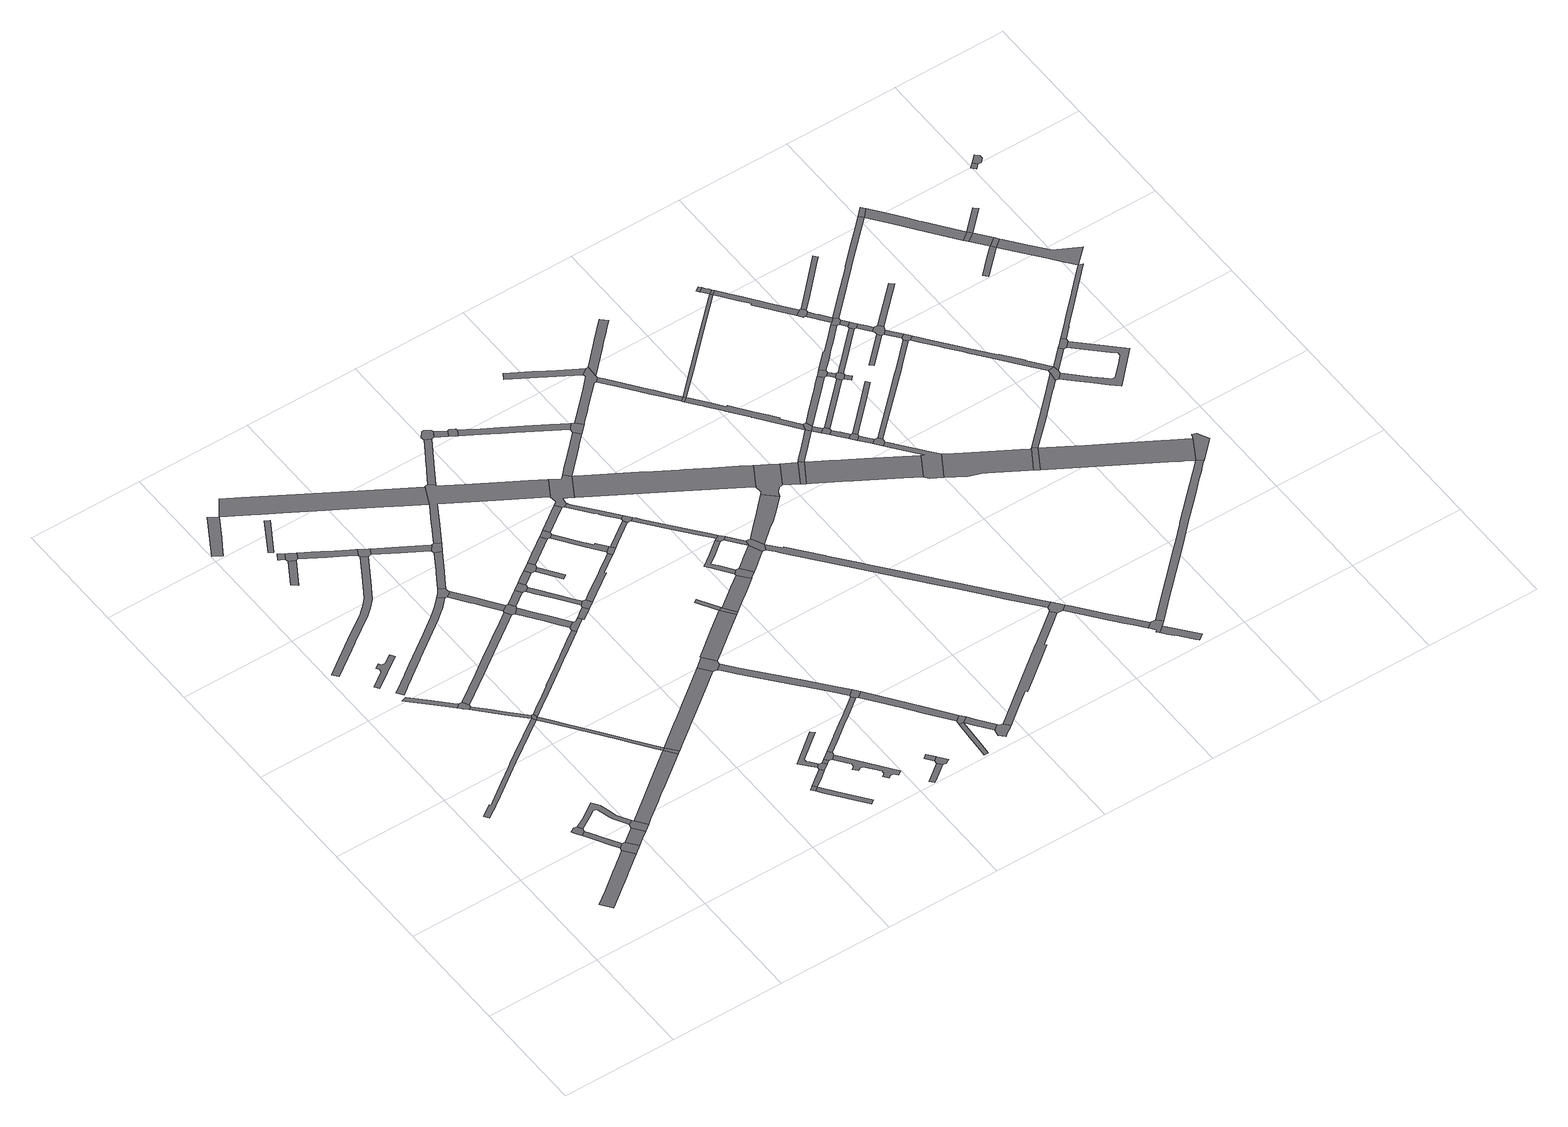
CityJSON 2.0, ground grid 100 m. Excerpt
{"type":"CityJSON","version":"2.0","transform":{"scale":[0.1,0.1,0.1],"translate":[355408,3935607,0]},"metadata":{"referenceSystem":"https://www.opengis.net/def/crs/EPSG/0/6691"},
"CityObjects":{
"road1":{"type":"Road","attributes":{"RoadStructureAttribute.sectionType":"1"},"geometry":[{"type":"MultiSurface","lod":"1","boundaries":[[[0,1,2,3,4,5,6,7,8,9,10,11,12,13,14,15,16,17,18]]]}]},
"road2":{"type":"Road","attributes":{"RoadStructureAttribute.sectionType":"1"},"geometry":[{"type":"MultiSurface","lod":"1","boundaries":[[[19,20,21,22,23,24,25,26,27]]]}]},
"road3":{"type":"Road","attributes":{"RoadStructureAttribute.sectionType":"1"},"geometry":[{"type":"MultiSurface","lod":"1","boundaries":[[[28,29,30,31,23,22,32,33,34,35]]]}]},
"road4":{"type":"Road","geometry":[{"type":"MultiSurface","lod":"1","boundaries":[[[8,7,36,37,28,35]]]}]},
"road5":{"type":"Road","attributes":{"RoadStructureAttribute.sectionType":"1"},"geometry":[{"type":"MultiSurface","lod":"1","boundaries":[[[38,39,40,41,42,43,44,45,46,47,48,49,50,51,52,53,54,55,56,57,58,59,60]]]}]},
"road6":{"type":"Road","attributes":{"RoadStructureAttribute.sectionType":"1"},"geometry":[{"type":"MultiSurface","lod":"1","boundaries":[[[61,62,63,64,65,66,67,25,24,68,69,70,71,72,73,74,75,76,77]]]}]},
"road7":{"type":"Road","attributes":{"RoadStructureAttribute.sectionType":"1"},"geometry":[{"type":"MultiSurface","lod":"1","boundaries":[[[78,79,80,81,37,36,82,83,84]]]}]},
"road8":{"type":"Road","geometry":[{"type":"MultiSurface","lod":"1","boundaries":[[[76,84,83,85,86,77]]]}]},
"road9":{"type":"Road","attributes":{"RoadStructureAttribute.sectionType":"1"},"geometry":[{"type":"MultiSurface","lod":"1","boundaries":[[[87,88,89,90,91,92,93,94]]]}]},
"road10":{"type":"Road","attributes":{"RoadStructureAttribute.sectionType":"1"},"geometry":[{"type":"MultiSurface","lod":"1","boundaries":[[[95,96,97,98,99,100,101,102,103,104]]]}]},
"road11":{"type":"Road","geometry":[{"type":"MultiSurface","lod":"1","boundaries":[[[105,106,107,108,109,110,111,87,94]]]}]},
"road12":{"type":"Road","attributes":{"RoadStructureAttribute.sectionType":"1"},"geometry":[{"type":"MultiSurface","lod":"1","boundaries":[[[112,113,114,115,109,108,116,117,118,46]]]}]},
"road13":{"type":"Road","attributes":{"RoadStructureAttribute.sectionType":"1"},"geometry":[{"type":"MultiSurface","lod":"1","boundaries":[[[119,120,121,122,123,124,125,126,127,128,129,130,131,132,133,134,135,136,137,138,139,140,141,142,143]]]}]},
"road14":{"type":"Road","geometry":[{"type":"MultiSurface","lod":"1","boundaries":[[[46,45,144,145,112]]]}]},
"road15":{"type":"Road","attributes":{"RoadStructureAttribute.sectionType":"1"},"geometry":[{"type":"MultiSurface","lod":"1","boundaries":[[[146,147,148,149,150,151,152,153,154,155,156,157,158,159,160,161,162,86,85]]]}]},
"road16":{"type":"Road","attributes":{"RoadStructureAttribute.sectionType":"1"},"geometry":[{"type":"MultiSurface","lod":"1","boundaries":[[[163,164,165,166]]]}]},
"road17":{"type":"Road","attributes":{"RoadStructureAttribute.sectionType":"1"},"geometry":[{"type":"MultiSurface","lod":"1","boundaries":[[[167,168,169,170,171,172,173,174,175,176,177,178,179,180,181,182,183,184,185,186,187,188,189,190]]]}]},
"road18":{"type":"Road","attributes":{"RoadStructureAttribute.sectionType":"1"},"geometry":[{"type":"MultiSurface","lod":"1","boundaries":[[[191,192,193,194,195]]]}]},
"road19":{"type":"Road","geometry":[{"type":"MultiSurface","lod":"1","boundaries":[[[196,197,193,192,166,165,198,199]]]}]},
"road20":{"type":"Road","attributes":{"RoadStructureAttribute.sectionType":"1"},"geometry":[{"type":"MultiSurface","lod":"1","boundaries":[[[45,200,201,202,203,204,205,154,206,207,208,209,210,211,144]]]}]},
"road21":{"type":"Road","attributes":{"RoadStructureAttribute.sectionType":"1"},"geometry":[{"type":"MultiSurface","lod":"1","boundaries":[[[212,213,214,215]]]}]},
"road22":{"type":"Road","attributes":{"RoadStructureAttribute.sectionType":"1"},"geometry":[{"type":"MultiSurface","lod":"1","boundaries":[[[216,217,218,219,220,221,222,223,224,225,226,227,228,229,111,110]]]}]},
"road23":{"type":"Road","attributes":{"RoadStructureAttribute.sectionType":"1"},"geometry":[{"type":"MultiSurface","lod":"1","boundaries":[[[198,230,231,232,233,234,235,236,237,238,239,240,241,242,243,244,199]]]}]},
"road24":{"type":"Road","geometry":[{"type":"MultiSurface","lod":"1","boundaries":[[[206,154,153,245]]]}]},
"road25":{"type":"Road","attributes":{"RoadStructureAttribute.sectionType":"1"},"geometry":[{"type":"MultiSurface","lod":"1","boundaries":[[[246,247,248,249,250,251,252,253,254,145,144,255,256,257,258,259,260,261,262,263]]]}]},
"road26":{"type":"Road","geometry":[{"type":"MultiSurface","lod":"1","boundaries":[[[264,265,266,236,235,143,142]]]}]},
"road27":{"type":"Road","geometry":[{"type":"MultiSurface","lod":"1","boundaries":[[[267,268,190,189,269,270,271,272,273]]]}]},
"road28":{"type":"Road","attributes":{"function":"2","RoadStructureAttribute.sectionType":"1"},"geometry":[{"type":"MultiSurface","lod":"1","boundaries":[[[274,275,276,277,278,279,280,281,282,283,284,285,286,287,288,289,290,291,292,293,294,295,280]]]}]},
"road29":{"type":"Road","attributes":{"RoadStructureAttribute.sectionType":"1"},"geometry":[{"type":"MultiSurface","lod":"1","boundaries":[[[296,297,298,299,300,270,269,301,302,303,304]]]}]},
"road30":{"type":"Road","geometry":[{"type":"MultiSurface","lod":"1","boundaries":[[[305,306,307,308]]]}]},
"road31":{"type":"Road","attributes":{"RoadStructureAttribute.sectionType":"1"},"geometry":[{"type":"MultiSurface","lod":"1","boundaries":[[[309,310,311,312,265,264]]]}]},
"road32":{"type":"Road","attributes":{"RoadStructureAttribute.sectionType":"1"},"geometry":[{"type":"MultiSurface","lod":"1","boundaries":[[[272,313,314,315,316,317,318,319,320,273]]]}]},
"road33":{"type":"Road","geometry":[{"type":"MultiSurface","lod":"1","boundaries":[[[222,221,321,322,323,324,296,304]]]}]},
"road34":{"type":"Road","attributes":{"RoadStructureAttribute.sectionType":"1"},"geometry":[{"type":"MultiSurface","lod":"1","boundaries":[[[325,326,327,328,329,330,206,245,331,332,333,334,335,336,337,338]]]}]},
"road35":{"type":"Road","attributes":{"RoadStructureAttribute.sectionType":"1"},"geometry":[{"type":"MultiSurface","lod":"1","boundaries":[[[339,340,341,342,306,305]]]}]},
"road36":{"type":"Road","attributes":{"RoadStructureAttribute.sectionType":"1"},"geometry":[{"type":"MultiSurface","lod":"1","boundaries":[[[343,344,307,306,345,346]]]}]},
"road37":{"type":"Road","attributes":{"RoadStructureAttribute.sectionType":"1"},"geometry":[{"type":"MultiSurface","lod":"1","boundaries":[[[321,347,348,349,350,351,352,353,322]]]}]},
"road38":{"type":"Road","attributes":{"RoadStructureAttribute.sectionType":"1"},"geometry":[{"type":"MultiSurface","lod":"1","boundaries":[[[323,354,355,324]]]}]},
"road39":{"type":"Road","geometry":[{"type":"MultiSurface","lod":"1","boundaries":[[[356,311,310,317,316,357]]]}]},
"road40":{"type":"Road","geometry":[{"type":"MultiSurface","lod":"1","boundaries":[[[358,359,360,351,350,263,262,361,362]]]}]},
"road41":{"type":"Road","geometry":[{"type":"MultiSurface","lod":"1","boundaries":[[[363,364,365,366,367,343,346]]]}]},
"road42":{"type":"Road","geometry":[{"type":"MultiSurface","lod":"1","boundaries":[[[354,368,369,370,371,355]]]}]},
"road43":{"type":"Road","attributes":{"RoadStructureAttribute.sectionType":"1"},"geometry":[{"type":"MultiSurface","lod":"1","boundaries":[[[364,363,372,373]]]}]},
"road44":{"type":"Road","attributes":{"RoadStructureAttribute.sectionType":"1"},"geometry":[{"type":"MultiSurface","lod":"1","boundaries":[[[374,375,376,377,378,379,380,367,366]]]}]},
"road45":{"type":"Road","geometry":[{"type":"MultiSurface","lod":"1","boundaries":[[[372,381,382,383,384,373]]]}]},
"road46":{"type":"Road","attributes":{"RoadStructureAttribute.sectionType":"1"},"geometry":[{"type":"MultiSurface","lod":"1","boundaries":[[[385,386,387,388,389,390,391,392,358,362]]]}]},
"road47":{"type":"Road","attributes":{"RoadStructureAttribute.sectionType":"1"},"geometry":[{"type":"MultiSurface","lod":"1","boundaries":[[[393,394,395,396,369,368,397,398,399,400]]]}]},
"road48":{"type":"Road","attributes":{"RoadStructureAttribute.sectionType":"1"},"geometry":[{"type":"MultiSurface","lod":"1","boundaries":[[[401,402,403,371,370,404,405,406]]]}]},
"road49":{"type":"Road","geometry":[{"type":"MultiSurface","lod":"1","boundaries":[[[407,393,400,389,388,408]]]}]},
"road50":{"type":"Road","attributes":{"RoadStructureAttribute.sectionType":"1"},"geometry":[{"type":"MultiSurface","lod":"1","boundaries":[[[381,409,410,411,412,413,414,415,416,417,418,419,420,421,422,382]]]}]},
"road51":{"type":"Road","geometry":[{"type":"MultiSurface","lod":"1","boundaries":[[[423,401,406,424,425,426,427]]]}]},
"road52":{"type":"Road","geometry":[{"type":"MultiSurface","lod":"1","boundaries":[[[428,429,338,337,430,431,432,433,434]]]}]},
"road53":{"type":"Road","attributes":{"RoadStructureAttribute.sectionType":"1"},"geometry":[{"type":"MultiSurface","lod":"1","boundaries":[[[424,435,436,425]]]}]},
"road54":{"type":"Road","attributes":{"RoadStructureAttribute.sectionType":"1"},"geometry":[{"type":"MultiSurface","lod":"1","boundaries":[[[426,437,438,439,440,441,442,443,427]]]}]},
"road55":{"type":"Road","attributes":{"RoadStructureAttribute.sectionType":"1"},"geometry":[{"type":"MultiSurface","lod":"1","boundaries":[[[444,445,446,447,448,449,384,383,450,451,452,453,454]]]}]},
"road56":{"type":"Road","attributes":{"RoadStructureAttribute.sectionType":"1"},"geometry":[{"type":"MultiSurface","lod":"1","boundaries":[[[455,456,457,458,459,460]]]}]},
"road57":{"type":"Road","attributes":{"RoadStructureAttribute.sectionType":"1"},"geometry":[{"type":"MultiSurface","lod":"1","boundaries":[[[461,462,463,464,465,466,467,468,469,470,471,472,473,474,475,476,477,478,479,480,481,482,407,408]]]}]},
"road58":{"type":"Road","attributes":{"RoadStructureAttribute.sectionType":"1"},"geometry":[{"type":"MultiSurface","lod":"1","boundaries":[[[483,484,485,486,487,488,489,490,491,492,431,430]]]}]},
"road59":{"type":"Road","attributes":{"function":"2","RoadStructureAttribute.sectionType":"1"},"geometry":[{"type":"MultiSurface","lod":"1","boundaries":[[[493,494,495,496,497,498,499,500,501,502,503,504,505,506,290,289,507,508,509,510,356,357]]]}]},
"road60":{"type":"Road","attributes":{"RoadStructureAttribute.sectionType":"1"},"geometry":[{"type":"MultiSurface","lod":"1","boundaries":[[[511,512,513,514,515,516,517,518,519,428,434]]]}]},
"road61":{"type":"Road","attributes":{"RoadStructureAttribute.sectionType":"1"},"geometry":[{"type":"MultiSurface","lod":"1","boundaries":[[[520,521,522,523]]]}]},
"road62":{"type":"Road","geometry":[{"type":"MultiSurface","lod":"1","boundaries":[[[524,525,526,527,440,439,528,529]]]}]},
"road63":{"type":"Road","geometry":[{"type":"MultiSurface","lod":"1","boundaries":[[[530,520,523,458,457,531,532]]]}]},
"road64":{"type":"Road","geometry":[{"type":"MultiSurface","lod":"1","boundaries":[[[533,534,535,536,537,506,505,538,539,540,541]]]}]},
"road65":{"type":"Road","attributes":{"RoadStructureAttribute.sectionType":"1"},"geometry":[{"type":"MultiSurface","lod":"1","boundaries":[[[528,542,543,544,545,546,547,548,549,529]]]}]},
"road66":{"type":"Road","attributes":{"RoadStructureAttribute.sectionType":"1"},"geometry":[{"type":"MultiSurface","lod":"1","boundaries":[[[526,525,550,551,552]]]}]},
"road67":{"type":"Road","geometry":[{"type":"MultiSurface","lod":"1","boundaries":[[[553,554,555,489,488,444,454]]]}]},
"road68":{"type":"Road","geometry":[{"type":"MultiSurface","lod":"1","boundaries":[[[556,545,544,470,469,557]]]}]},
"road69":{"type":"Road","attributes":{"RoadStructureAttribute.sectionType":"1"},"geometry":[{"type":"MultiSurface","lod":"1","boundaries":[[[558,559,560,515]]]}]},
"road70":{"type":"Road","geometry":[{"type":"MultiSurface","lod":"1","boundaries":[[[561,558,515,514,562]]]}]},
"road71":{"type":"Road","geometry":[{"type":"MultiSurface","lod":"1","boundaries":[[[563,564,565,566,567,568,533,541]]]}]},
"road72":{"type":"Road","attributes":{"RoadStructureAttribute.sectionType":"1"},"geometry":[{"type":"MultiSurface","lod":"1","boundaries":[[[569,570,571,554,553,572,573,574,575,576]]]}]},
"road73":{"type":"Road","attributes":{"RoadStructureAttribute.sectionType":"1"},"geometry":[{"type":"MultiSurface","lod":"1","boundaries":[[[564,563,577,578]]]}]},
"road74":{"type":"Road","attributes":{"RoadStructureAttribute.sectionType":"1"},"geometry":[{"type":"MultiSurface","lod":"1","boundaries":[[[579,580,581,582,556,557]]]}]},
"road75":{"type":"Road","geometry":[{"type":"MultiSurface","lod":"1","boundaries":[[[577,583,584,585,586,578]]]}]},
"road76":{"type":"Road","attributes":{"RoadStructureAttribute.sectionType":"1"},"geometry":[{"type":"MultiSurface","lod":"1","boundaries":[[[587,588,589,590,591,592,593,594,595,596,597,598,599]]]}]},
"road77":{"type":"Road","attributes":{"RoadStructureAttribute.sectionType":"1"},"geometry":[{"type":"MultiSurface","lod":"1","boundaries":[[[600,601,602,603,604,605,606,561,562]]]}]},
"road78":{"type":"Road","geometry":[{"type":"MultiSurface","lod":"1","boundaries":[[[607,608,609,499,498,610,611,612,613,552,551,614,593,592,615,616,617,618,619]]]}]},
"road79":{"type":"Road","attributes":{"RoadStructureAttribute.sectionType":"1"},"geometry":[{"type":"MultiSurface","lod":"1","boundaries":[[[620,621,622,623,624,625,626,627,628,629,630,631,632,627]]]}]},
"road80":{"type":"Road","geometry":[{"type":"MultiSurface","lod":"1","boundaries":[[[620,627,632,633,569,576]]]}]},
"road81":{"type":"Road","geometry":[{"type":"MultiSurface","lod":"1","boundaries":[[[634,581,580,635,636,637,587,599]]]}]},
"road82":{"type":"Road","geometry":[{"type":"MultiSurface","lod":"1","boundaries":[[[638,630,629,639,640,641,642,643,644,645,646,647,648,649,650]]]}]},
"road83":{"type":"Road","attributes":{"RoadStructureAttribute.sectionType":"1"},"geometry":[{"type":"MultiSurface","lod":"1","boundaries":[[[651,652,653,654,655,656,657,658,659,660,661,662,663]]]}]},
"road84":{"type":"Road","geometry":[{"type":"MultiSurface","lod":"1","boundaries":[[[664,651,663,604,603,665,666]]]}]},
"road85":{"type":"Road","attributes":{"RoadStructureAttribute.sectionType":"1"},"geometry":[{"type":"MultiSurface","lod":"1","boundaries":[[[667,668,669,670,671,672,673,636,635,674,675,676,677,678,679]]]}]},
"road86":{"type":"Road","attributes":{"RoadStructureAttribute.sectionType":"1"},"geometry":[{"type":"MultiSurface","lod":"1","boundaries":[[[680,681,682,683,684,685,686,687,584,583,688,689,690,691,692,693,694,695]]]}]},
"road87":{"type":"Road","attributes":{"RoadStructureAttribute.sectionType":"1"},"geometry":[{"type":"MultiSurface","lod":"1","boundaries":[[[696,697,698,699,700,701,702,664,666]]]}]},
"road88":{"type":"Road","attributes":{"RoadStructureAttribute.sectionType":"1"},"geometry":[{"type":"MultiSurface","lod":"1","boundaries":[[[703,704,705,706,707,708,709,710,711,712,713,608,607]]]}]},
"road89":{"type":"Road","geometry":[{"type":"MultiSurface","lod":"1","boundaries":[[[714,658,657,715,716,667,679]]]}]},
"road90":{"type":"Road","attributes":{"RoadStructureAttribute.sectionType":"1"},"geometry":[{"type":"MultiSurface","lod":"1","boundaries":[[[717,718,700,719,720,716,715]]]}]},
"road91":{"type":"Road","geometry":[{"type":"MultiSurface","lod":"1","boundaries":[[[721,719,700,699,722,723]]]}]},
"road92":{"type":"Road","attributes":{"function":"2","RoadStructureAttribute.sectionType":"1"},"geometry":[{"type":"MultiSurface","lod":"1","boundaries":[[[724,725,726,727,728,729,730,731,607,619,732,733,734,735,736,737,738,739]]]}]},
"road93":{"type":"Road","geometry":[{"type":"MultiSurface","lod":"1","boundaries":[[[709,708,740,741,680,695]]]}]},
"road94":{"type":"Road","attributes":{"RoadStructureAttribute.sectionType":"1"},"geometry":[{"type":"MultiSurface","lod":"1","boundaries":[[[742,743,744,745,746,721,723,747,748,749,750,751]]]}]},
"road95":{"type":"Road","attributes":{"RoadStructureAttribute.sectionType":"1"},"geometry":[{"type":"MultiSurface","lod":"1","boundaries":[[[649,752,753,754,755,756,757,758,759,760,761,762,763,764,765,766,767,768,769,770,650]]]}]},
"road96":{"type":"Road","geometry":[{"type":"MultiSurface","lod":"1","boundaries":[[[771,772,773,774,741,740,775,776,777,778,779,780,781,782,783,784,785]]]}]},
"road97":{"type":"Road","attributes":{"RoadStructureAttribute.sectionType":"1"},"geometry":[{"type":"MultiSurface","lod":"1","boundaries":[[[786,787,788,789,790,791,792,793,794,795,771,785]]]}]},
"road98":{"type":"Road","attributes":{"RoadStructureAttribute.sectionType":"1"},"geometry":[{"type":"MultiSurface","lod":"1","boundaries":[[[796,797,798,799,800,801,802,803,804,805,806,807,808,723,722,809,810,811,812,813,814,815,816,817,818,819,820,821,822]]]}]},
"road99":{"type":"Road","geometry":[{"type":"MultiSurface","lod":"1","boundaries":[[[738,823,751,750,824,825,826,827,828,829,739]]]}]},
"road100":{"type":"Road","attributes":{"RoadStructureAttribute.sectionType":"1"},"geometry":[{"type":"MultiSurface","lod":"1","boundaries":[[[830,831,832,833,834,782,781,835,836,837,838,839,840,841,842,843]]]}]},
"road101":{"type":"Road","attributes":{"function":"2","RoadStructureAttribute.sectionType":"1"},"geometry":[{"type":"MultiSurface","lod":"1","boundaries":[[[844,845,827,826]]]}]},
"road102":{"type":"Road","geometry":[{"type":"MultiSurface","lod":"1","boundaries":[[[846,845,844,847,848]]]}]},
"road103":{"type":"Road","geometry":[{"type":"MultiSurface","lod":"1","boundaries":[[[849,850,843,842]]]}]},
"road104":{"type":"Road","geometry":[{"type":"MultiSurface","lod":"1","boundaries":[[[851,852,853,854,855,784,783,856,857,858,859,860,861,862,863,864]]]}]},
"road105":{"type":"Road","geometry":[{"type":"MultiSurface","lod":"1","boundaries":[[[865,764,763,866,867,796,822]]]}]},
"road106":{"type":"Road","attributes":{"RoadStructureAttribute.sectionType":"1"},"geometry":[{"type":"MultiSurface","lod":"1","boundaries":[[[868,869,870,871,872,873,874,875,876,850,849,877,878,879,880,881,882,883,884,885,886,887,888]]]}]},
"road107":{"type":"Road","attributes":{"RoadStructureAttribute.sectionType":"1"},"geometry":[{"type":"MultiSurface","lod":"1","boundaries":[[[889,890,891,887,892,893,846,848]]]}]},
"road108":{"type":"Road","attributes":{"RoadStructureAttribute.sectionType":"1"},"geometry":[{"type":"MultiSurface","lod":"1","boundaries":[[[894,895,896,897,867,866,898,899,900,901,902,903]]]}]},
"road109":{"type":"Road","attributes":{"function":"2","RoadStructureAttribute.sectionType":"1"},"geometry":[{"type":"MultiSurface","lod":"1","boundaries":[[[847,904,905,906,907,908,909,910,911,912,913,914,915,916,917,848]]]}]},
"road110":{"type":"Road","geometry":[{"type":"MultiSurface","lod":"1","boundaries":[[[918,919,888,887,891]]]}]},
"road111":{"type":"Road","attributes":{"RoadStructureAttribute.sectionType":"1"},"geometry":[{"type":"MultiSurface","lod":"1","boundaries":[[[920,921,918,891]]]}]},
"road112":{"type":"Road","geometry":[{"type":"MultiSurface","lod":"1","boundaries":[[[922,923,924,925,926,927,928,929,894,903]]]}]},
"road113":{"type":"Road","geometry":[{"type":"MultiSurface","lod":"1","boundaries":[[[921,920,930,931,932,933]]]}]},
"road114":{"type":"Road","attributes":{"RoadStructureAttribute.sectionType":"1"},"geometry":[{"type":"MultiSurface","lod":"1","boundaries":[[[934,935,927,926,936,937,938,939,940]]]}]},
"road115":{"type":"Road","attributes":{"RoadStructureAttribute.sectionType":"1"},"geometry":[{"type":"MultiSurface","lod":"1","boundaries":[[[941,942,931,930,943,944,945,946]]]}]},
"road116":{"type":"Road","geometry":[{"type":"MultiSurface","lod":"1","boundaries":[[[947,946,945,948,949,950,951]]]}]},
"road117":{"type":"Road","attributes":{"RoadStructureAttribute.sectionType":"1"},"geometry":[{"type":"MultiSurface","lod":"1","boundaries":[[[952,953,950,949,954,955,956,957]]]}]},
"road118":{"type":"Road","geometry":[{"type":"MultiSurface","lod":"1","boundaries":[[[956,958,959,960,961,957]]]}]},
"road119":{"type":"Road","attributes":{"RoadStructureAttribute.sectionType":"1"},"geometry":[{"type":"MultiSurface","lod":"1","boundaries":[[[962,963,964,965,966,967,968,969,970,919,918,971,972,973,974]]]}]},
"road120":{"type":"Road","geometry":[{"type":"MultiSurface","lod":"1","boundaries":[[[975,976,977,978,979,980,981,959,958,982,983,910,909]]]}]},
"road121":{"type":"Road","attributes":{"RoadStructureAttribute.sectionType":"1"},"geometry":[{"type":"MultiSurface","lod":"1","boundaries":[[[932,984,985,986,987,988,989,933]]]}]},
"road122":{"type":"Road","attributes":{"RoadStructureAttribute.sectionType":"1"},"geometry":[{"type":"MultiSurface","lod":"1","boundaries":[[[990,991,992,993,994,995,996,997,998,999,1000,1001,1002,1003,1004,843,850,1005,1006,1007,1008,1009,998,1010,1011,1012,1013,1014,1015,1016,1017,1018]]]}]},
"road123":{"type":"Road","attributes":{"RoadStructureAttribute.sectionType":"1"},"geometry":[{"type":"MultiSurface","lod":"1","boundaries":[[[1019,1020,1021,1022,1023,1024,1025,947,951]]]}]},
"road124":{"type":"Road","geometry":[{"type":"MultiSurface","lod":"1","boundaries":[[[1026,1027,1028,1029,1030,962,974]]]}]},
"road125":{"type":"Road","attributes":{"RoadStructureAttribute.sectionType":"1"},"geometry":[{"type":"MultiSurface","lod":"1","boundaries":[[[1031,1032,1027,1026,1033,1034]]]}]},
"road126":{"type":"Road","attributes":{"RoadStructureAttribute.sectionType":"1"},"geometry":[{"type":"MultiSurface","lod":"1","boundaries":[[[1035,1036,1037,1038,1039,977,976,1040,1041,1042,1043,1044]]]}]},
"road127":{"type":"Road","geometry":[{"type":"MultiSurface","lod":"1","boundaries":[[[986,1045,1046,1047,1048,1031,1034,987]]]}]},
"road128":{"type":"Road","attributes":{"RoadStructureAttribute.sectionType":"1"},"geometry":[{"type":"MultiSurface","lod":"1","boundaries":[[[1049,1050,1046,1045]]]}]},
"road129":{"type":"Road","geometry":[{"type":"MultiSurface","lod":"1","boundaries":[[[1051,1052,1053,1054]]]}]},
"road130":{"type":"Road","attributes":{"RoadStructureAttribute.sectionType":"1"},"geometry":[{"type":"MultiSurface","lod":"1","boundaries":[[[1055,1056,1057,1053,1052,1058,999]]]}]},
"road131":{"type":"Road","geometry":[{"type":"MultiSurface","lod":"1","boundaries":[[[998,997,1055,999]]]}]},
"road132":{"type":"Road","attributes":{"RoadStructureAttribute.sectionType":"1"},"geometry":[{"type":"MultiSurface","lod":"1","boundaries":[[[1059,1060,1061,1062,1063,961,960,1064,1065,1066,1067,1068]]]}]},
"road133":{"type":"Road","attributes":{"RoadStructureAttribute.sectionType":"1"},"geometry":[{"type":"MultiSurface","lod":"1","boundaries":[[[1028,1069,1070,1071,1072,1073,1074,1075,1076,1077,1078,1029]]]}]},
"road134":{"type":"Road","attributes":{"RoadStructureAttribute.sectionType":"1"},"geometry":[{"type":"MultiSurface","lod":"1","boundaries":[[[1079,1080,1081,1048,1047,1082,1083,1084]]]}]},
"road135":{"type":"Road","geometry":[{"type":"MultiSurface","lod":"1","boundaries":[[[1085,1086,1087,1088,1035,1044]]]}]},
"road136":{"type":"Road","attributes":{"RoadStructureAttribute.sectionType":"1"},"geometry":[{"type":"MultiSurface","lod":"1","boundaries":[[[1089,1090,1091,1092,1093,1094,1095,1096,1097,1098,1099,1100,1101,929,928,1102,1103,1104,1105,1106,1107,1108,1109,1110,1111,1112,1113,1114,1115,1116]]]}]},
"road137":{"type":"Road","geometry":[{"type":"MultiSurface","lod":"1","boundaries":[[[1117,990,1018,1118,1119,1120,1121,1122,1123]]]}]},
"road138":{"type":"Road","attributes":{"RoadStructureAttribute.sectionType":"1"},"geometry":[{"type":"MultiSurface","lod":"1","boundaries":[[[1124,1125,1126,1127]]]}]},
"road139":{"type":"Road","attributes":{"RoadStructureAttribute.sectionType":"1"},"geometry":[{"type":"MultiSurface","lod":"1","boundaries":[[[1120,1128,1129,1130,1131,1132,1133,1121]]]}]},
"road140":{"type":"Road","geometry":[{"type":"MultiSurface","lod":"1","boundaries":[[[1072,1134,1135,1136,1131,1130,1073]]]}]},
"road141":{"type":"Road","attributes":{"RoadStructureAttribute.sectionType":"1"},"geometry":[{"type":"MultiSurface","lod":"1","boundaries":[[[1134,1137,1138,1135]]]}]},
"road142":{"type":"Road","geometry":[{"type":"MultiSurface","lod":"1","boundaries":[[[1138,1137,1079,1084,1139,1140]]]}]},
"road143":{"type":"Road","attributes":{"RoadStructureAttribute.sectionType":"1"},"geometry":[{"type":"MultiSurface","lod":"1","boundaries":[[[1141,1142,1140,1139,1143,1144]]]}]},
"road144":{"type":"Road","geometry":[{"type":"MultiSurface","lod":"1","boundaries":[[[1145,1146,1147,1127,1126,1148,1149,1150,1151,1152,1141,1144]]]}]},
"road145":{"type":"Road","attributes":{"RoadStructureAttribute.sectionType":"1"},"geometry":[{"type":"MultiSurface","lod":"1","boundaries":[[[1148,1153,1154,1155,1156,1149]]]}]},
"road146":{"type":"Road","attributes":{"RoadStructureAttribute.sectionType":"1"},"geometry":[{"type":"MultiSurface","lod":"1","boundaries":[[[1157,1158,1159,1160,1161,1162,1117,1123]]]}]},
"road147":{"type":"Road","geometry":[{"type":"MultiSurface","lod":"1","boundaries":[[[1163,1164,1155,1154,1059,1068,1165]]]}]},
"road148":{"type":"Road","attributes":{"function":"2","RoadStructureAttribute.sectionType":"1"},"geometry":[{"type":"MultiSurface","lod":"1","boundaries":[[[1166,1167,1168,1169,1170,1171,1172,1173,1088,1087]]]}]},
"road149":{"type":"Road","attributes":{"function":"2","RoadStructureAttribute.sectionType":"1"},"geometry":[{"type":"MultiSurface","lod":"1","boundaries":[[[1086,1174,1175,1176,1089,1177,1178,1179,1180,1181,1182,1183,1184,1087]]]}]},
"road150":{"type":"Road","attributes":{"RoadStructureAttribute.sectionType":"1"},"geometry":[{"type":"MultiSurface","lod":"1","boundaries":[[[1185,1186,1187,1188,1152,1151]]]}]},
"road151":{"type":"Road","attributes":{"RoadStructureAttribute.sectionType":"1"},"geometry":[{"type":"MultiSurface","lod":"1","boundaries":[[[1189,1190,1191,1192,1193,1194,1195,1196,1197,1198,1199,1200,1201,1202,1163,1165,1203,1204,1205,1206,1207,1208,1209,1210,1211]]]}]},
"road152":{"type":"Road","attributes":{"RoadStructureAttribute.sectionType":"1"},"geometry":[{"type":"MultiSurface","lod":"1","boundaries":[[[1212,1213,1214,1215,1216,1217,1131,1136,1218,1219,1220,1221,1222,1223,1224,1225,1226]]]}]},
"road153":{"type":"Road","geometry":[{"type":"MultiSurface","lod":"1","boundaries":[[[1189,1211,1170,1169,1227,1228,1229,1230]]]}]},
"road154":{"type":"Road","geometry":[{"type":"MultiSurface","lod":"1","boundaries":[[[1231,1232,1177,1089,1116,1233,1234]]]}]},
"road155":{"type":"Road","attributes":{"RoadStructureAttribute.sectionType":"1"},"geometry":[{"type":"MultiSurface","lod":"1","boundaries":[[[1189,1230,1235,1236,1237]]]}]},
"road156":{"type":"Road","attributes":{"RoadStructureAttribute.sectionType":"1"},"geometry":[{"type":"MultiSurface","lod":"1","boundaries":[[[1238,1239,1240,1241,1242,1243,1244,1245,1246,1247,1248,1228,1227,1249,1250,1251,1252,1253,1254,1255,1256,1257]]]}]},
"road157":{"type":"Road","geometry":[{"type":"MultiSurface","lod":"1","boundaries":[[[1236,1238,1257,1258,1259,1260,1261,1262,1263,1237]]]}]},
"road158":{"type":"Road","geometry":[{"type":"MultiSurface","lod":"1","boundaries":[[[1264,1265,1212,1226]]]}]},
"road159":{"type":"Road","attributes":{"RoadStructureAttribute.sectionType":"1"},"geometry":[{"type":"MultiSurface","lod":"1","boundaries":[[[1266,1267,1268,1269,1270,1271,1272,1264,1226,1273,1274,1275,1276,1277]]]}]},
"road160":{"type":"Road","attributes":{"RoadStructureAttribute.sectionType":"1"},"geometry":[{"type":"MultiSurface","lod":"1","boundaries":[[[1278,1279,1280,1281,1282]]]}]},
"road161":{"type":"Road","attributes":{"RoadStructureAttribute.sectionType":"1"},"geometry":[{"type":"MultiSurface","lod":"1","boundaries":[[[1283,1284,1285,1286,1259,1258,1287,1288,1289,1290,1291,1292,1293,1294,1295]]]}]},
"road162":{"type":"Road","geometry":[{"type":"MultiSurface","lod":"1","boundaries":[[[1296,1297,1266,1277]]]}]},
"road163":{"type":"Road","attributes":{"RoadStructureAttribute.sectionType":"1"},"geometry":[{"type":"MultiSurface","lod":"1","boundaries":[[[1297,1296,1282,1298]]]}]},
"road164":{"type":"Road","geometry":[{"type":"MultiSurface","lod":"1","boundaries":[[[1282,1281,1299,1298]]]}]},
"road165":{"type":"Road","attributes":{"RoadStructureAttribute.sectionType":"1"},"geometry":[{"type":"MultiSurface","lod":"1","boundaries":[[[1297,1300,1301,1266]]]}]},
"road166":{"type":"Road","attributes":{"RoadStructureAttribute.sectionType":"1"},"geometry":[{"type":"MultiSurface","lod":"1","boundaries":[[[1281,1302,1303,1304,1305,1306,1295,1307,1308,1309,1310,1311,1299]]]}]},
"road167":{"type":"Road","attributes":{"RoadStructureAttribute.sectionType":"1"},"geometry":[{"type":"MultiSurface","lod":"1","boundaries":[[[1312,1313,1314,1315]]]}]},
"road168":{"type":"Road","attributes":{"RoadStructureAttribute.sectionType":"1"},"geometry":[{"type":"MultiSurface","lod":"1","boundaries":[[[1316,1317,1318,1315,1314,1319]]]}]}
},
"vertices":[
[521,446,0],[566,481,0],[596,504,0],[602,508,0],[683,571,0],[708,590,0],[842,694,0],[871,716,0],[802,806,0],[771,782,0],[734,754,0],[696,725,0],[664,701,0],[628,674,0],[615,664,0],[604,655,0],[457,539,0],[344,453,0],[413,363,0],
[609,1166,0],[610,1165,0],[628,1133,0],[644,1106,0],[682,1129,0],[690,1159,0],[667,1198,0],[639,1206,0],[599,1183,0],
[842,865,0],[794,944,0],[741,1033,0],[731,1050,0],[691,1029,0],[696,1021,0],[772,894,0],[806,836,0],
[941,771,0],[872,860,0],
[240,1699,0],[284,1729,0],[288,1732,0],[371,1793,0],[608,1965,0],[619,1973,0],[666,2007,0],[1046,2276,0],[1025,2307,0],[716,2088,0],[688,2068,0],[647,2039,0],[643,2036,0],[620,2019,0],[598,2003,0],[454,1899,0],[291,1780,0],[265,1761,0],[263,1759,0],[260,1757,0],[251,1766,0],[150,1694,0],[178,1655,0],
[975,1126,0],[959,1184,0],[934,1278,0],[909,1314,0],[890,1341,0],[792,1275,0],[747,1245,0],[770,1206,0],[804,1229,0],[864,1269,0],[892,1259,0],[894,1252,0],[923,1145,0],[933,1108,0],[991,1012,0],[1002,994,0],[1041,1017,0],
[949,920,0],[945,916,0],[931,906,0],[929,904,0],[998,814,0],[1063,865,0],[994,954,0],
[1121,909,0],[1052,999,0],
[659,2746,0],[629,2777,0],[509,2897,0],[373,3033,0],[330,3018,0],[392,2957,0],[481,2868,0],[628,2717,0],
[548,3420,0],[522,3457,0],[446,3403,0],[416,3408,0],[400,3431,0],[359,3403,0],[375,3379,0],[370,3350,0],[241,3259,0],[265,3221,0],
[650,2695,0],[659,2685,0],[668,2676,0],[692,2652,0],[716,2670,0],[718,2690,0],[690,2744,0],
[1040,2335,0],[964,2413,0],[886,2494,0],[825,2558,0],[797,2543,0],[864,2473,0],[922,2413,0],
[820,4239,0],[789,4187,0],[766,4148,0],[699,4041,0],[643,3983,0],[635,3975,0],[581,3928,0],[572,3921,0],[354,3765,0],[137,3608,0],[47,3543,0],[85,3496,0],[319,3665,0],[377,3707,0],[389,3716,0],[619,3881,0],[642,3901,0],[677,3932,0],[744,4000,0],[745,4001,0],[805,4097,0],[814,4112,0],[815,4113,0],[972,4373,0],[922,4408,0],
[1069,2292,0],[1060,2333,0],
[1158,938,0],[1170,947,0],[1248,1007,0],[1316,1060,0],[1374,1104,0],[1448,1160,0],[1640,1305,0],[1721,1367,0],[1648,1463,0],[1642,1459,0],[1559,1394,0],[1376,1251,0],[1374,1249,0],[1248,1151,0],[1167,1088,0],[1106,1041,0],[1089,1028,0],
[326,4475,0],[373,4436,0],[505,4656,0],[450,4682,0],
[1079,3658,0],[997,3591,0],[882,3506,0],[851,3484,0],[656,3341,0],[635,3326,0],[503,3229,0],[498,3226,0],[338,3109,0],[377,3062,0],[437,3107,0],[449,3115,0],[492,3146,0],[535,3178,0],[634,3250,0],[668,3275,0],[692,3292,0],[871,3423,0],[921,3460,0],[1034,3543,0],[1090,3588,0],[1118,3611,0],[1201,3693,0],[1152,3731,0],
[410,4731,0],[443,4711,0],[474,4762,0],[423,4793,0],[392,4741,0],
[513,4739,0],[495,4750,0],[524,4662,0],[552,4715,0],
[1120,2177,0],[1193,2080,0],[1360,1854,0],[1456,1724,0],[1473,1701,0],[1616,1506,0],[1670,1480,0],[1495,1716,0],[1475,1744,0],[1382,1870,0],[1214,2098,0],[1129,2212,0],
[415,4822,0],[580,5105,0],[541,5128,0],[377,4845,0],
[989,2884,0],[1120,2978,0],[1246,3068,0],[1405,3182,0],[1472,3230,0],[1513,3259,0],[1483,3312,0],[1355,3220,0],[1307,3186,0],[1211,3117,0],[1082,3025,0],[954,2933,0],[934,2918,0],[692,2746,0],
[650,4587,0],[682,4569,0],[712,4550,0],[832,4479,0],[845,4472,0],[917,4429,0],[948,4481,0],[937,4487,0],[864,4530,0],[852,4537,0],[749,4599,0],[713,4620,0],[651,4657,0],[603,4685,0],[590,4693,0],
[1750,1389,0],
[1701,2802,0],[1572,2708,0],[1563,2701,0],[1312,2519,0],[1313,2517,0],[1180,2420,0],[1166,2411,0],[1109,2369,0],[1086,2352,0],[1107,2322,0],[1166,2365,0],[1228,2410,0],[1333,2486,0],[1495,2604,0],[1595,2677,0],[1608,2687,0],[1818,2839,0],[1795,2870,0],
[1001,4380,0],[1032,4431,0],[1022,4437,0],
[1195,3777,0],[1183,3764,0],[1221,3693,0],[1270,3729,0],[1258,3745,0],[1259,3765,0],[1212,3804,0],
[209,5404,0],[97,5216,0],[5,5060,0],[82,5014,0],[133,5098,0],[175,5169,0],[287,5359,0],[494,5236,0],[559,5198,0],[657,5140,0],[702,5112,0],[981,4947,0],[1073,4893,0],[1362,4722,0],[1493,4644,0],[1660,4545,0],[1735,4710,0],[1526,4834,0],[1072,5103,0],[659,5349,0],[542,5418,0],[391,5508,0],
[1536,3366,0],[1450,3483,0],[1398,3555,0],[1379,3581,0],[1351,3618,0],[1333,3541,0],[1351,3517,0],[1402,3446,0],[1486,3332,0],
[2351,458,0],[2386,484,0],[2361,516,0],[2327,490,0],
[1192,4266,0],[1395,4145,0],[1433,4193,0],[1224,4317,0],
[1312,3853,0],[1352,3918,0],[1434,4053,0],[1459,4093,0],[1402,4116,0],[1307,3959,0],[1300,3949,0],[1233,3838,0],
[1542,3254,0],[1587,3295,0],[1590,3315,0],[1556,3365,0],
[2255,1935,0],[2031,1761,0],[2009,1743,0],[1998,1735,0],[1925,1678,0],[1870,1636,0],[1783,1415,0],[1793,1423,0],[1944,1540,0],[1954,1548,0],[2106,1665,0],[2330,1837,0],[2420,1908,0],[2345,2005,0],
[2384,415,0],[2622,107,0],[2656,133,0],[2474,369,0],
[2503,624,0],[2443,578,0],[2470,549,0],[2527,592,0],
[1601,3173,0],[1671,3077,0],[1750,2968,0],[1799,2900,0],[1848,2935,0],[1720,3112,0],[1677,3170,0],
[1712,3402,0],[1677,3451,0],
[1453,4198,0],[1504,4166,0],
[1904,2948,0],[1873,2925,0],[1853,2929,0],[1824,2843,0],[1926,2917,0],
[2583,635,0],[2559,667,0],[2538,668,0],[2533,673,0],[2503,647,0],
[1740,3396,0],[1775,3419,0],[1778,3449,0],[1742,3498,0],
[2613,658,0],[2588,689,0],
[2485,728,0],[2469,747,0],[2467,771,0],[2693,950,0],[2667,980,0],[2398,768,0],[2455,703,0],
[2642,653,0],[2678,681,0],[2682,710,0],[2658,742,0],
[1927,2916,0],[1936,2904,0],[1945,2910,0],[2028,2970,0],[1996,3015,0],[1935,2972,0],[1936,2971,0],[1917,2957,0],
[2031,3068,0],[1998,3115,0],[1916,3226,0],[1796,3391,0],[1795,3320,0],[1878,3207,0],[1963,3091,0],[2001,3039,0],
[1850,3575,0],[1840,3568,0],[1796,3537,0],[1796,3462,0],[1875,3519,0],[1885,3526,0],
[2060,3060,0],[2092,3016,0],
[2736,528,0],[2732,499,0],[2708,481,0],[2739,441,0],[2762,458,0],[2791,454,0],[2881,335,0],[2876,305,0],[2853,288,0],[2884,247,0],[2907,265,0],[2936,260,0],[2960,229,0],[2996,256,0],
[1863,3584,0],[1915,3521,0],[1949,3546,0],[1954,3576,0],[1919,3625,0],
[2435,2075,0],[2349,2008,0],[2462,1903,0],[2508,1941,0],[2506,1944,0],[2509,1974,0],[2513,1977,0],
[2050,3335,0],[2084,3359,0],
[2070,3658,0],[2127,3700,0],[2185,3741,0],[2149,3790,0],[2092,3749,0],[2067,3731,0],[2028,3703,0],
[3126,1093,0],[3012,1008,0],[2951,962,0],[2929,946,0],[2789,841,0],[2786,838,0],[2809,805,0],[2819,813,0],[2953,914,0],[2976,931,0],[3150,1061,0],
[3153,21,0],[3213,65,0],[3293,126,0],[3261,160,0],[3111,46,0],[3138,10,0],
[2116,3033,0],[2139,3050,0],[2161,3065,0],[2262,3138,0],[2345,3198,0],[2337,3210,0],[2403,3257,0],[2469,3305,0],[2493,3322,0],[2470,3354,0],[2434,3328,0],[2380,3289,0],[2379,3290,0],[2320,3248,0],[2321,3247,0],[2271,3211,0],[2263,3205,0],[2262,3206,0],[2203,3164,0],[2203,3163,0],[2109,3095,0],[2088,3080,0],
[2482,1878,0],[2562,1782,0],[2880,1406,0],[2883,1402,0],[3043,1213,0],[3128,1113,0],[3174,1152,0],[3103,1236,0],[2927,1444,0],[2603,1827,0],
[1520,4193,0],[1600,4328,0],[1713,4515,0],[2093,4290,0],[2445,4082,0],[2450,4079,0],[2541,4233,0],[2417,4307,0],[2264,4398,0],[2211,4429,0],[1996,4557,0],[1807,4669,0],[1813,4679,0],[1766,4718,0],[1657,4539,0],[1559,4376,0],[1548,4359,0],[1474,4234,0],
[2581,2031,0],[2718,2135,0],[2736,2149,0],[2906,2282,0],[2822,2390,0],[2662,2265,0],[2600,2217,0],[2504,2143,0],[2429,2085,0],
[3298,223,0],[3249,285,0],[3214,258,0],[3266,191,0],
[2239,3771,0],[2241,3781,0],[2206,3831,0],[2164,3801,0],[2205,3738,0],[2238,3761,0],
[3303,216,0],[3320,120,0],[3360,143,0],
[2007,5106,0],[1909,4949,0],[1887,4914,0],[1882,4904,0],[1840,4837,0],[1928,4865,0],[1939,4883,0],[1960,4917,0],[2062,5081,0],
[2371,3510,0],[2443,3412,0],[2472,3371,0],[2519,3409,0],[2454,3496,0],[2439,3485,0],[2401,3536,0],[2396,3543,0],
[2354,3862,0],[2460,3938,0],[2425,3988,0],
[3170,1058,0],[3219,1094,0],[3186,1138,0],
[2527,3397,0],[2551,3365,0],
[2853,2408,0],[2747,2582,0],[2718,2565,0],
[2857,2401,0],[2927,2298,0],
[2082,5085,0],[2114,5136,0],[2110,5156,0],[2059,5187,0],[2039,5182,0],[2000,5135,0],
[3685,467,0],[3503,711,0],[3463,765,0],[3342,826,0],[3350,816,0],[3354,811,0],[3484,635,0],[3637,431,0],
[2177,5028,0],[2208,5080,0],
[2606,3405,0],[2777,3529,0],[2757,3564,0],[2541,3408,0],
[2240,4991,0],[2271,5043,0],[2267,5062,0],[2227,5085,0],
[2789,3608,0],[2721,3693,0],[2686,3736,0],[2537,3919,0],[2521,3942,0],[2516,3951,0],[2480,3933,0],[2624,3752,0],[2648,3723,0],[2649,3721,0],[2649,3720,0],[2671,3694,0],[2759,3584,0],
[3024,2371,0],[3046,2388,0],[3109,2437,0],[3215,2519,0],[3134,2610,0],[3030,2531,0],[2987,2499,0],
[2706,4157,0],[2656,4207,0],[2629,4181,0],[2458,4019,0],[2454,4014,0],[2446,4005,0],[2431,3992,0],[2463,3938,0],[2513,3956,0],[2511,3983,0],[2520,4012,0],[2587,3973,0],[2595,3969,0],
[3633,387,0],[3622,237,0],[3614,121,0],[3607,26,0],[3643,25,0],[3653,144,0],[3672,383,0],[3672,384,0],[3714,328,0],[3818,189,0],[3866,225,0],[3766,359,0],[3721,419,0],
[3712,431,0],
[2757,3566,0],[2807,3525,0],[2837,3549,0],[2824,3565,0],
[3880,206,0],[3814,161,0],[3812,144,0],[3810,129,0],[3851,85,0],[3866,97,0],[3887,113,0],[3893,116,0],[3905,124,0],[3927,139,0],[3929,140,0],[3947,154,0],[3910,202,0],
[3165,2660,0],[3082,2771,0],[3057,2805,0],[3047,2817,0],[3121,2874,0],[3219,2949,0],[3237,2963,0],[3213,2995,0],[3086,2897,0],[2992,2825,0],[3024,2782,0],[3041,2759,0],[3136,2629,0],
[3193,2655,0],[3221,2525,0],[3267,2560,0],
[3261,3026,0],[3219,3077,0],[3183,3123,0],[2988,3363,0],[2966,3390,0],[2882,3494,0],[2856,3526,0],[2915,3392,0],[2958,3339,0],[3153,3099,0],[3164,3084,0],[3219,3019,0],[3229,3008,0],
[3010,4606,0],[2877,4685,0],[2711,4783,0],[2614,4841,0],[2554,4876,0],[2382,4977,0],[2331,5008,0],[2323,5012,0],[2292,4961,0],[2340,4932,0],[2505,4835,0],[2522,4825,0],[2567,4798,0],[2669,4738,0],[2680,4731,0],[2975,4557,0],
[3297,2584,0],[3340,2617,0],[3343,2620,0],[3439,2696,0],[3391,2805,0],[3272,2715,0],[3256,2703,0],
[2766,4218,0],[2841,4292,0],[2907,4358,0],[2915,4366,0],[2928,4379,0],[3019,4469,0],[2969,4519,0],[2857,4407,0],[2848,4399,0],[2796,4347,0],[2714,4266,0],
[3219,3000,0],[3267,2960,0],[3296,2983,0],
[3357,2849,0],[3361,2843,0],[3398,2856,0],[3395,2859,0],
[3441,2854,0],[3469,2694,0],[3493,2748,0],
[3803,3510,0],[3625,3615,0],[3439,3725,0],[3415,3739,0],[3245,3839,0],[3149,3896,0],[2734,4141,0],[2721,4149,0],[2599,3966,0],[2600,3965,0],[2877,3802,0],[3087,3677,0],[3310,3545,0],[3711,3308,0],[3780,3267,0],[3892,3458,0],
[3089,4539,0],[3039,4589,0],
[3687,3101,0],[3616,3031,0],[3546,2961,0],[3465,2879,0],[3449,2863,0],[3621,2859,0],[3686,2902,0],[3740,2955,0],[3869,3080,0],[3768,3182,0],
[4000,196,0],[4129,298,0],[4237,382,0],[4251,366,0],[4334,430,0],[4342,436,0],[4603,640,0],[4644,672,0],[4630,689,0],[4817,835,0],[4891,892,0],[4896,896,0],[4859,943,0],[4842,930,0],[4605,745,0],[4571,719,0],[4292,501,0],[4290,500,0],[4092,345,0],
[3375,4959,0],[3382,4930,0],[3273,4821,0],[3100,4649,0],[3098,4548,0],[3144,4594,0],[3180,4630,0],[3206,4655,0],[3323,4772,0],[3395,4843,0],[3415,4841,0],[3447,4875,0],[3448,4895,0],[3450,4998,0],[3431,4996,0],
[3390,5021,0],[3345,5048,0],[3189,5140,0],[3173,5150,0],[3083,5204,0],[2890,5319,0],[2857,5268,0],[3028,5166,0],[3134,5103,0],[3142,5098,0],
[4921,1015,0],[4878,1067,0],[4701,1283,0],[4612,1392,0],[4460,1579,0],[4411,1640,0],[4197,1903,0],[4024,2114,0],[3982,2166,0],[3808,2379,0],[3801,2388,0],[3595,2641,0],[3590,2637,0],[3519,2638,0],[3548,2604,0],[3730,2380,0],[3755,2350,0],[3936,2128,0],[3995,2055,0],[4151,1864,0],[4176,1833,0],[4347,1623,0],[4414,1541,0],[4611,1298,0],[4654,1245,0],[4859,995,0],[4871,980,0],
[3785,3199,0],[3891,3127,0],[3923,3160,0],[3952,3166,0],[4064,3356,0],[3989,3401,0],[3897,3455,0],
[3828,4382,0],[3775,4450,0],[3717,4525,0],[3693,4557,0],[3486,4825,0],[3428,4825,0],[3450,4797,0],[3538,4683,0],[3681,4498,0],[3753,4405,0],[3793,4353,0],[3795,4351,0],[3827,4310,0],[3863,4338,0],
[4070,3095,0],[4184,3285,0],
[4192,3294,0],[4111,3071,0],[4225,3261,0],
[3842,4290,0],[3878,4318,0],
[3725,5272,0],[3647,5194,0],[3611,5158,0],[3582,5129,0],[3512,5059,0],[3476,4922,0],[3585,5031,0],[3631,5078,0],[3707,5154,0],[3713,5160,0],[3776,5223,0],[3800,5247,0],[3854,5301,0],[3804,5352,0],
[4868,950,0],[4946,891,0],[4992,929,0],
[4329,3728,0],[4339,3737,0],[4281,3814,0],[4213,3903,0],[4086,4072,0],[4076,4061,0],[4066,4074,0],[3998,4162,0],[3955,4219,0],[3919,4190,0],[3923,4186,0],[3951,4149,0],[4030,4046,0],[4043,4029,0],[4164,3870,0],[4167,3866,0],[4182,3847,0],[4292,3703,0],[4294,3701,0],[4424,3528,0],[4438,3585,0],
[4234,3271,0],[4341,3379,0],[4454,3492,0],[4307,3409,0],[4202,3304,0],
[5415,410,0],[5268,589,0],[5193,682,0],[5021,895,0],[4974,857,0],[5147,644,0],[5182,601,0],[5254,512,0],[5297,460,0],[5369,372,0],
[4126,3062,0],[4142,3052,0],[4346,2932,0],[4417,2890,0],[4743,2697,0],[4873,2620,0],[4985,2811,0],[4934,2841,0],[4623,3025,0],[4517,3088,0],[4423,3144,0],[4391,3163,0],[4289,3223,0],[4227,3260,0],
[4486,3525,0],[4469,3583,0],
[4502,3433,0],[4537,3462,0],
[5384,354,0],[5392,344,0],[5413,319,0],[5397,306,0],[5416,282,0],[5469,326,0],[5508,363,0],[5465,407,0],
[4545,3381,0],[4580,3410,0],[4581,3429,0],[4556,3461,0],
[5669,86,0],[5532,251,0],[5458,232,0],[5490,193,0],[5493,197,0],[5601,67,0],[5619,45,0],
[4624,3356,0],[4617,3365,0],[4589,3327,0],[4602,3312,0],[4641,3263,0],[4676,3292,0],
[4694,3291,0],[4659,3241,0],[4682,3213,0],[4718,3242,0],[4718,3259,0],
[4786,3156,0],[4758,3192,0],[4722,3164,0],[4726,3159,0],[4758,3118,0],[4794,3147,0],
[4808,3053,0],[4844,3081,0],[4847,3111,0],[4824,3144,0],
[4813,3922,0],[4771,3880,0],[4700,3810,0],[4678,3788,0],[4613,3725,0],[4609,3721,0],[4597,3710,0],[4542,3655,0],[4538,3651,0],[4655,3691,0],[4692,3728,0],[4740,3775,0],[4851,3884,0],
[4906,2577,0],[4996,2523,0],[5121,2731,0],[5047,2824,0],[5026,2850,0],[4890,3022,0],[4885,3028,0],[4854,2994,0],[5011,2796,0],
[4657,3503,0],[4788,3633,0],[4942,3784,0],[4917,3816,0],[4750,3652,0],[4679,3582,0],
[5092,4556,0],[5007,4669,0],[4952,4741,0],[4814,4923,0],[4757,4997,0],[4740,5019,0],[4707,5062,0],[4687,5088,0],[4651,5060,0],[4635,5080,0],[4605,5051,0],[4533,4982,0],[4433,4886,0],[4249,4710,0],[3911,4384,0],[3926,4363,0],[4117,4547,0],[4265,4690,0],[4388,4808,0],[4645,5055,0],[4654,5056,0],[4656,5054,0],[4778,4895,0],[4837,4818,0],[4826,4807,0],[4833,4798,0],[4910,4697,0],[4959,4632,0],[5045,4520,0],
[4767,3306,0],[4993,3529,0],[5075,3610,0],[5106,3641,0],[5079,3669,0],[5078,3669,0],[4955,3548,0],
[4871,3884,0],[4900,3911,0],[4901,3933,0],[4863,3971,0],[4821,3930,0],
[4947,3866,0],[4923,3889,0],[4895,3861,0],[4919,3837,0],
[5707,2384,0],[5705,2385,0],[5641,2423,0],[5377,2579,0],[5153,2712,0],[5152,2429,0],[5258,2393,0],[5294,2371,0],[5562,2213,0],[5595,2194,0],
[4962,3784,0],[4991,3812,0],[4990,3832,0],[4966,3864,0],
[5005,3743,0],[5033,3772,0],
[4571,5164,0],[4588,5142,0],[4625,5168,0],[4607,5192,0],
[4671,5108,0],[4657,5127,0],[4638,5151,0],[4603,5123,0],
[5560,3853,0],[5343,3640,0],[5297,3596,0],[5131,3438,0],[4831,3151,0],[4882,3145,0],[5162,3412,0],[5371,3611,0],[5407,3646,0],[5585,3821,0],
[4977,4007,0],[5054,4084,0],[5117,4146,0],[5235,4262,0],[5200,4291,0],[5133,4225,0],[5009,4104,0],[5000,4095,0],[4995,4101,0],[4939,4046,0],
[5296,4189,0],[5164,4059,0],[5096,3992,0],[5093,3933,0],[5218,4056,0],[5321,4157,0],
[5614,2183,0],[5639,2168,0],[5751,2359,0],[5718,2394,0],
[6656,1567,0],[6635,1547,0],[6561,1475,0],[6404,1322,0],[6187,1111,0],[6178,1101,0],[6114,1039,0],[6041,967,0],[5957,885,0],[5763,697,0],[5754,688,0],[5691,627,0],[5496,436,0],[5698,550,0],[5794,643,0],[5799,648,0],[5997,840,0],[6086,928,0],[6166,1006,0],[6215,1054,0],[6229,1068,0],[6291,1128,0],[6445,1278,0],[6493,1325,0],[6560,1390,0],[6621,1449,0],[6678,1506,0],[6708,1533,0],
[5111,4555,0],[5079,4475,0],[5089,4485,0],[5096,4476,0],[5133,4503,0],[5134,4522,0],[5139,4527,0],
[5202,3791,0],[5230,3763,0],[5455,3984,0],[5427,4013,0],
[5150,4404,0],[5166,4384,0],[5220,4311,0],[5253,4342,0],[5186,4433,0],[5178,4443,0],
[5258,4260,0],[5289,4294,0],[5290,4314,0],
[5297,4210,0],[5333,4238,0],
[5339,4156,0],[5375,4184,0],
[5453,4085,0],[5414,4135,0],[5383,4101,0],[5418,4057,0],
[5427,4045,0],[5433,4037,0],[5432,4017,0],[5476,3983,0],[5507,4017,0],[5515,4040,0],[5519,4050,0],[5488,4083,0],
[5513,3936,0],[5562,3874,0],[5598,3902,0],[5549,3963,0],
[5210,4599,0],[5499,4894,0],[5525,4920,0],[5497,4948,0],[5475,4926,0],[5225,4672,0],
[5640,3848,0],[5621,3872,0],[5604,3820,0],
[5971,2566,0],[6194,2786,0],[6195,2785,0],[6261,2849,0],[6274,2933,0],[6255,2914,0],[6160,2821,0],[5937,2601,0],
[6476,1673,0],[6562,1622,0],[6580,1612,0],[6765,1764,0],[6572,1877,0],[6564,1882,0],[6302,2036,0],[6064,2175,0],[5997,2215,0],[5814,2321,0],[5773,2346,0],
[5765,4288,0],[5836,4357,0],[5804,4390,0],[5733,4320,0],
[6330,2970,0],[6258,3061,0],[6191,3146,0],[6189,3147,0],[6195,3152,0],[6068,3311,0],[6066,3314,0],[6061,3309,0],[5936,3466,0],[5922,3484,0],[5880,3538,0],[5802,3639,0],[5780,3667,0],[5694,3778,0],[5651,3759,0],[5745,3638,0],[5769,3607,0],[5854,3497,0],[5901,3437,0],[5902,3434,0],[6028,3276,0],[6158,3112,0],[6277,2964,0],
[6013,5084,0],[5893,4969,0],[5811,4891,0],[5637,4719,0],[5636,4717,0],[5390,4477,0],[5411,4433,0],[5423,4444,0],[5639,4657,0],[5664,4681,0],[5669,4686,0],[5730,4746,0],[5844,4858,0],[5944,4955,0],[6041,5047,0],
[6291,2849,0],[6336,2889,0],[6336,2896,0],[6336,2919,0],
[6786,1802,0],[6776,1776,0],[6872,1691,0],[6823,1789,0],
[6496,3075,0],[6498,3077,0],[6470,3106,0],
[6528,3077,0],[6698,2911,0],[6770,2841,0],[6809,2804,0],[6809,2773,0],[6733,2696,0],[6650,2612,0],[6620,2611,0],[6571,2659,0],[6505,2723,0],[6460,2767,0],[6410,2733,0],[6463,2680,0],[6570,2576,0],[6636,2512,0],[6777,2656,0],[6909,2790,0],[6858,2840,0],[6740,2954,0],[6571,3119,0],
[6571,3149,0],[6543,3178,0],[6507,3143,0],[6491,3126,0],[6488,3124,0],[6482,3118,0],
[6105,5114,0],[6076,5150,0],
[6593,4480,0],[6487,4616,0],[6374,4761,0],[6367,4771,0],[6304,4855,0],[6246,4933,0],[6203,4988,0],[6160,4895,0],[6173,4879,0],[6174,4878,0],[6302,4705,0],[6521,4424,0],
[6557,4167,0],[6432,4047,0],[6466,4011,0],[6683,4220,0],[6652,4259,0],
[6881,3513,0],[6878,3509,0],[6732,3365,0],[6628,3261,0],[6656,3232,0],[6661,3237,0],[6659,3240,0],[6664,3246,0],[6699,3280,0],[6756,3337,0],[6903,3483,0],[7123,3702,0],[7084,3715,0],
[6548,4390,0],[6621,4445,0],
[6723,4315,0],
[6751,4280,0],
[6802,4623,0],[6770,4655,0],
[6740,4148,0],[6809,4061,0],[6939,3898,0],[7021,3794,0],[7025,3790,0],[7220,3844,0],[7012,3953,0],[6888,4108,0],[6811,4205,0],[6767,4260,0],
[6994,4997,0],[7026,4964,0],[7061,4999,0],[7030,5031,0],
[7124,5030,0],[7124,5060,0],[7092,5092,0],[7091,4999,0]
]}
